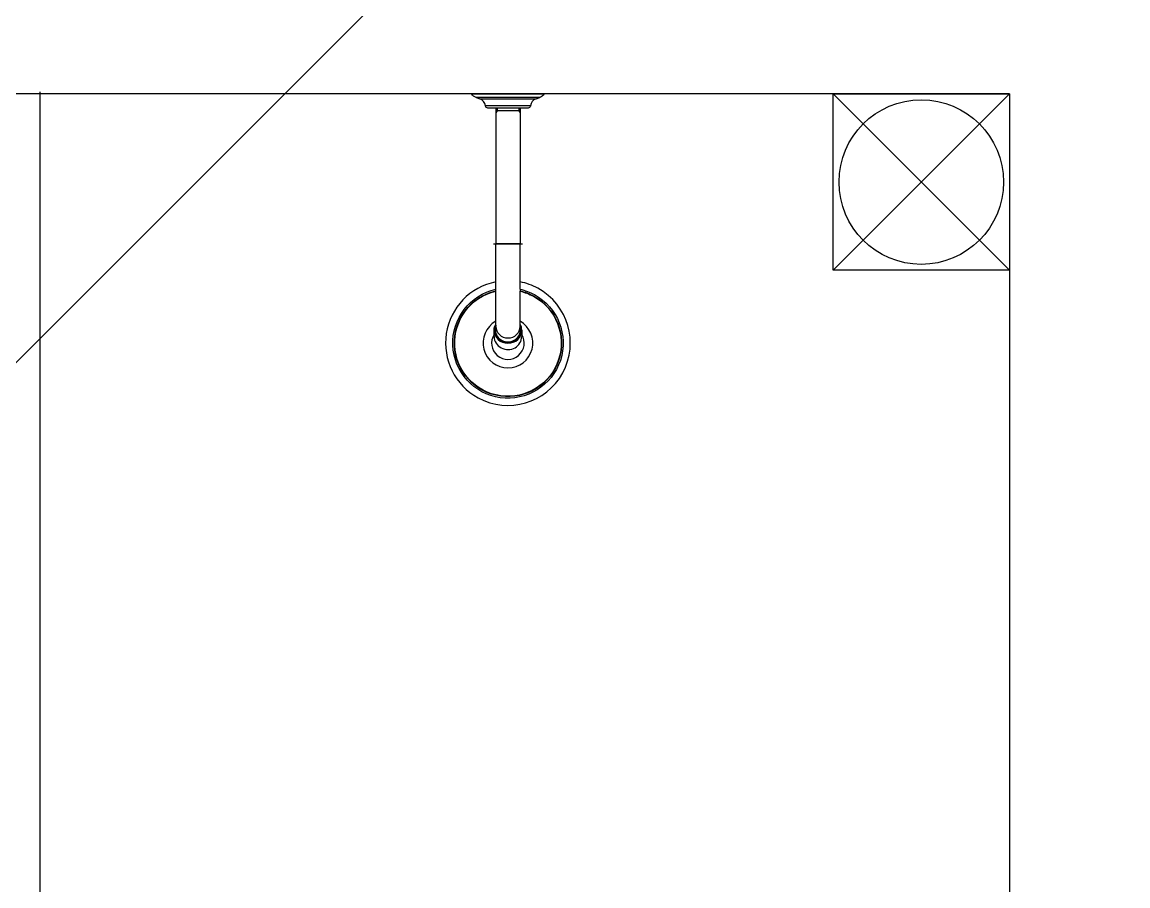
# Model space of a CAD drawing. Header units: millimetres. Extents: x 732 to 1037, y 127 to 299.
# Drawn here: x 736.018 to 736.958, y 288.508 to 289.243 of the extents above; entities that cross this region are included whole.
import ezdxf

# ---------------------------------------------------------------- set-up
doc = ezdxf.new("R2010")
doc.units = ezdxf.units.MM
doc.layers.add('I-ARQ', color=8, linetype='Continuous')

# ---------------------------------------------------------------- blocks, each defined once
blk = doc.blocks.new('A$C4CA24491')
at = {"layer": 'I-ARQ', "color": 2}
blk.add_line((0, 12.24627), (6.79925, 19.04552), dxfattribs=at)

msp = doc.modelspace()

# ---------------------------------------------------------------- linework, layer by layer
at = {"layer": 'I-ARQ'}
for p, q in [((736.85758, 289.18192), (734.38258, 289.18192)), ((736.03258, 289.18378), (736.03258, 287.82192)), ((736.85758, 289.03192), (736.70758, 289.18192)), ((736.85758, 289.18192), (736.70758, 289.03192)), ((736.70758, 289.03192), (736.70758, 289.18192)), ((736.70758, 289.18192), (736.85758, 289.18192)), ((736.85758, 289.18192), (736.85758, 287.78192)), ((736.85758, 289.18192), (736.85758, 289.03192)), ((736.85758, 289.03192), (736.70758, 289.03192))]:
    msp.add_line(p, q, dxfattribs=at)
for points in [[(736.40378, 289.17892, -0.164371), (736.40003, 289.18192), (736.4618, 289.18192, -0.164371), (736.45805, 289.17892)], [(736.41184, 289.17166, 0.280777), (736.40696, 289.17776)], [(736.44999, 289.17166, -0.377188), (736.448, 289.16991), (736.41383, 289.16991, -0.377188), (736.41184, 289.17166)], [(736.45487, 289.17776, 0.280777), (736.44999, 289.17166)], [(736.42058, 289.02202, 0.700978), (736.40548, 288.92342, 1), (736.45635, 289.01655, 0.07613), (736.44125, 289.02202)], [(736.44125, 289.01578, -0.06962), (736.45342, 289.01119, -5.480122), (736.42058, 289.01578)], [(736.44125, 289.01578), (736.44125, 289.01442, -0.067971), (736.45279, 289.01002, -5.429636), (736.42058, 289.01442)], [(736.44125, 288.98846), (736.44125, 289.01409, -0.067551), (736.45263, 289.00974, -5.416932), (736.42058, 289.01409)], [(736.42058, 288.98846, 3.836175), (736.44125, 288.98846)], [(736.41915, 288.97551), (736.41915, 288.981, -0.128945), (736.42058, 288.98617)], [(736.41915, 288.97732, 1.802734), (736.44268, 288.97732)]]:
    msp.add_lwpolyline(points, format="xyb", dxfattribs=at)
msp.add_lwpolyline([(736.45805, 289.17892), (736.40378, 289.17892), (736.40696, 289.17776), (736.45487, 289.17776)], close=True, dxfattribs=at)
for points in [[(736.44999, 289.17166), (736.41184, 289.17166)], [(736.42161, 289.16991), (736.42161, 289.16758), (736.42058, 289.16579)], [(736.42058, 289.16991), (736.42058, 289.05428)], [(736.44125, 289.16758), (736.42058, 289.16758)], [(736.44022, 289.16758), (736.42275, 289.16758)], [(736.44022, 289.16991), (736.44022, 289.16758)], [(736.44022, 289.16758), (736.44125, 289.16579)], [(736.44125, 289.16991), (736.44125, 289.05428)], [(736.41851, 289.05428), (736.44332, 289.05428)], [(736.42058, 289.02202), (736.42058, 289.05428)], [(736.44125, 289.05428), (736.42058, 289.05428)], [(736.44125, 289.02202), (736.44125, 289.05428)], [(736.42058, 288.98846), (736.42058, 289.02202)], [(736.44125, 289.01578), (736.44125, 289.02202)], [(736.42058, 288.97897), (736.42058, 288.98846)], [(736.44125, 288.97897), (736.44125, 288.98846)], [(736.44268, 288.98088), (736.44268, 288.97732)], [(736.44268, 288.97732), (736.44268, 288.97551)]]:
    msp.add_lwpolyline(points, dxfattribs=at)
msp.add_circle((736.78258, 289.10692), 0.07, dxfattribs=at)
for centre, major_axis, ratio, start_param, end_param in [((736.43092, 288.98106), (-0.01126, 0), 0.939693, 5.874594, 9.833369), ((736.43092, 288.98106), (-0.01116, 0), 0.939693, 5.895727, 9.812236), ((736.43092, 288.98403), (0.01034, 0), 0.939693, 3.141593, 6.283185), ((736.43092, 288.98088), (-0.01176, -0.00001), 0.942388, 3.140774, 3.638398), ((736.43092, 288.98088), (-0.01176, 0), 0.939693, 6.283156, 9.424748), ((736.43092, 288.97551), (-0.01176, 0), 0.939693, 6.283156, 7.353981), ((736.43092, 288.98093), (-0.01055, 0), 0.939693, 6.083746, 6.283156), ((736.43092, 288.98037), (-0.01055, 0), 0.939693, 6.083746, 6.254788), ((736.43092, 288.98093), (-0.01055, 0), 0.939693, 6.283156, 7.353981), ((736.43092, 288.97551), (-0.01176, 0), 0.939693, 1.070796, 3.141564), ((736.43092, 288.98093), (-0.01055, 0), 0.939693, 1.070796, 3.141564), ((736.43092, 288.98093), (-0.01055, 0), 0.939693, 3.141564, 3.341037), ((736.43092, 288.98037), (-0.01055, 0), 0.939693, 3.169992, 3.341037)]:
    msp.add_ellipse(centre, major_axis=major_axis, ratio=ratio, start_param=start_param, end_param=end_param, dxfattribs=at)

# ---------------------------------------------------------------- block references
msp.add_blockref('A$C4CA24491', (733.63258, 274.32726))

doc.saveas('drawing.dxf')
